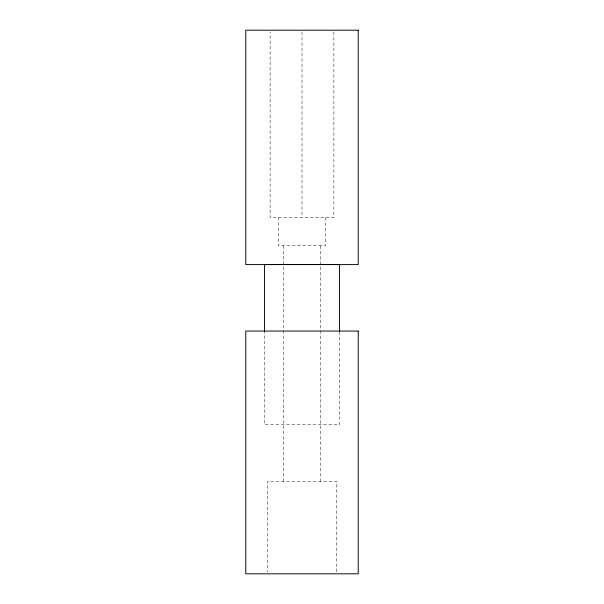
<?xml version="1.0" encoding="UTF-8"?>
<svg xmlns="http://www.w3.org/2000/svg" width="604" height="604" viewBox="0 0 604 604"><rect width="100%" height="100%" fill="white"/><g stroke="black" fill="none" stroke-linecap="round" stroke-linejoin="round"><path stroke-width="0.45" stroke-dasharray="3.02 2.27" d="M339.493 331.989L339.493 424.778L264.507 424.778L264.507 331.989M336.677 571.913L336.677 481.479L267.323 481.479L267.323 571.913M333.869 32.087L333.869 217.651L270.131 217.651L270.131 32.087M325.428 217.651L325.428 245.768L278.572 245.768L278.572 217.651M320.747 245.768L320.747 329.618M320.747 330.562L320.747 481.479M302 32.087L302 217.651M283.253 245.768L283.253 329.618M283.253 330.562L283.253 481.479"/><path stroke-width="0.91" d="M339.493 331.445L339.493 264.507L264.507 264.507L264.507 331.445M358.232 30.2L245.768 30.2L245.768 264.597L358.232 264.597L358.232 30.2M358.232 331.052L245.768 331.052L245.768 573.8L358.232 573.8L358.232 331.052"/></g></svg>
